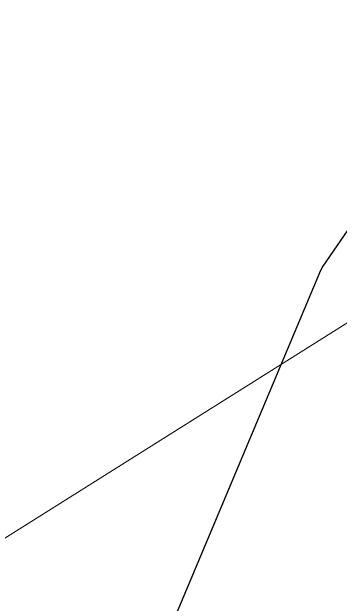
# Model space of a CAD drawing. Header units: metres. Extents: x 507606 to 508087, y 6966978 to 6967359.
# Drawn here: x 507835.67 to 507836.709, y 6967292.619 to 6967294.491 of the extents above; entities that cross this region are included whole.
import ezdxf

# ---------------------------------------------------------------- set-up
doc = ezdxf.new("R2010")
doc.units = ezdxf.units.M
doc.layers.add('mga2020STR_SURFACES', color=252, linetype='Continuous')
doc.layers.add('S_ABAND', color=35, linetype='EXIST_SEWER', lineweight=0)
doc.styles.get("Standard").update_dxf_attribs({"font": 'ARIALN.TTF'})
doc.linetypes.add('EXIST_SEWER', pattern='A,5,-2.5,5,-2,["S",Standard,S=2.5,R=0,X=0,Y=-1.25],-3.5,5,-2.5,5,-2.5', length=33)

# ---------------------------------------------------------------- blocks, each defined once
blk = doc.blocks.new('XE_SURVEY')
at = {"layer": 'mga2020STR_SURFACES'}
blk.add_polyline3d([(507840.9451, 6967298.7241, 5.0934), (507838.5407, 6967296.4258, 5.0719), (507836.6535, 6967293.6869, 5.0505), (507836.6462, 6967293.6736, 5.0504), (507835.3623, 6967290.6216, 5.0043), (507834.7209, 6967287.3579, 4.958), (507834.6654, 6967286.5155, 4.9463), (507837.056, 6967286.299, 5.0353), (507837.0599, 6967286.3861, 5.0366), (507837.6092, 6967289.6645, 5.0886), (507838.8443, 6967292.5941, 5.1383), (507838.9165, 6967292.7207, 5.1386), (507840.9079, 6967295.3823, 5.1444), (507842.1084, 6967296.5021, 5.1472)], dxfattribs=at)
at = {"layer": 'S_ABAND', "flags": 128}
blk.add_lwpolyline([(507803.5336, 6967272.6809), (507856.4069, 6967305.8525)], dxfattribs=at)

msp = doc.modelspace()

# ---------------------------------------------------------------- block references
msp.add_blockref('XE_SURVEY', (0, 0))

doc.saveas('drawing.dxf')
